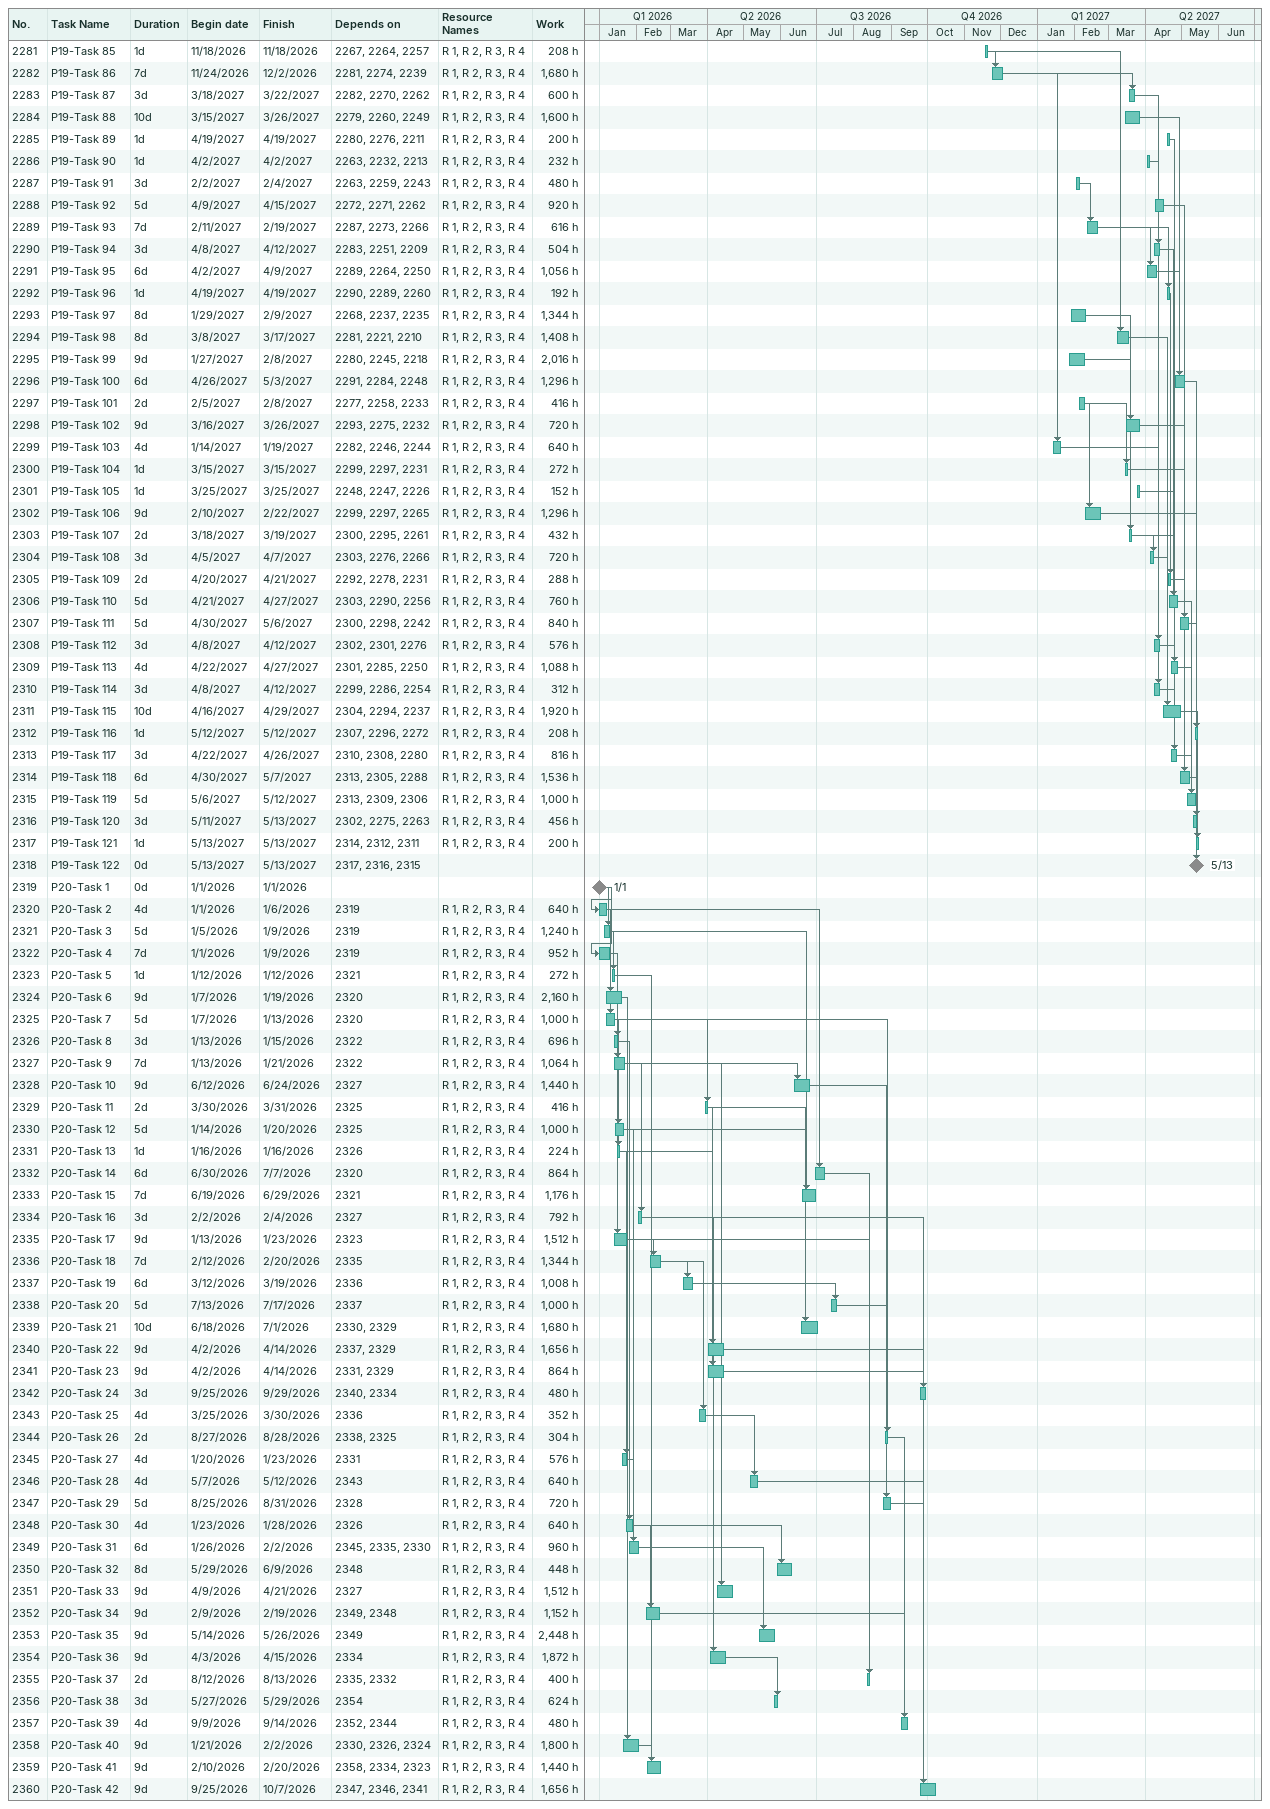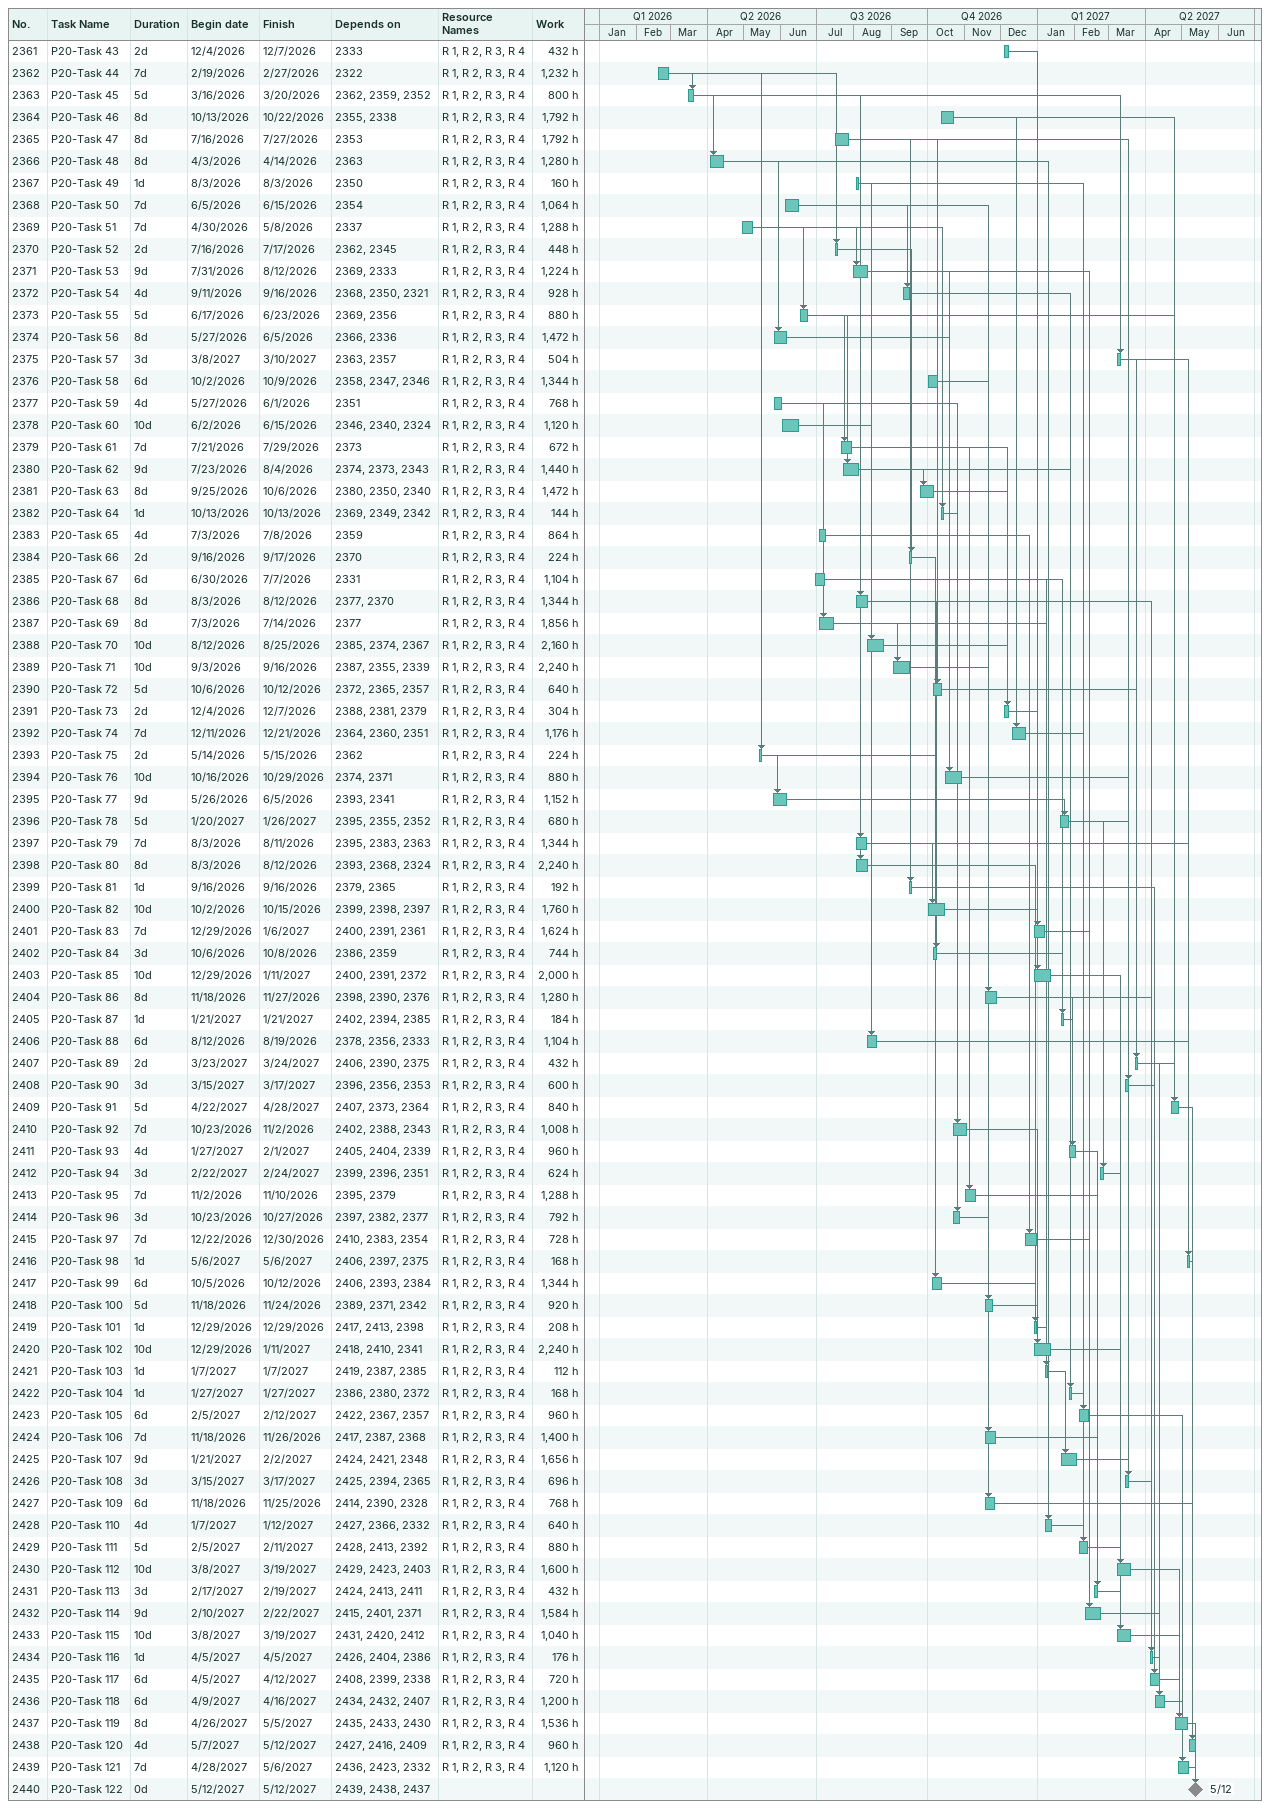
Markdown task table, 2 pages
| ID | Task | Duration | Start | Finish | Predecessors | Resources | Work (h) |
|---|---|---|---|---|---|---|---|
| 2281 | P19-Task 85 | 1d | 2026-11-18 | 2026-11-18 | 2267, 2264, 2257 | R 1, R 2, R 3, R 4 | 208 |
| 2282 | P19-Task 86 | 7d | 2026-11-24 | 2026-12-02 | 2281, 2274, 2239 | R 1, R 2, R 3, R 4 | 1680 |
| 2283 | P19-Task 87 | 3d | 2027-03-18 | 2027-03-22 | 2282, 2270, 2262 | R 1, R 2, R 3, R 4 | 600 |
| 2284 | P19-Task 88 | 10d | 2027-03-15 | 2027-03-26 | 2279, 2260, 2249 | R 1, R 2, R 3, R 4 | 1600 |
| 2285 | P19-Task 89 | 1d | 2027-04-19 | 2027-04-19 | 2280, 2276, 2211 | R 1, R 2, R 3, R 4 | 200 |
| 2286 | P19-Task 90 | 1d | 2027-04-02 | 2027-04-02 | 2263, 2232, 2213 | R 1, R 2, R 3, R 4 | 232 |
| 2287 | P19-Task 91 | 3d | 2027-02-02 | 2027-02-04 | 2263, 2259, 2243 | R 1, R 2, R 3, R 4 | 480 |
| 2288 | P19-Task 92 | 5d | 2027-04-09 | 2027-04-15 | 2272, 2271, 2262 | R 1, R 2, R 3, R 4 | 920 |
| 2289 | P19-Task 93 | 7d | 2027-02-11 | 2027-02-19 | 2287, 2273, 2266 | R 1, R 2, R 3, R 4 | 616 |
| 2290 | P19-Task 94 | 3d | 2027-04-08 | 2027-04-12 | 2283, 2251, 2209 | R 1, R 2, R 3, R 4 | 504 |
| 2291 | P19-Task 95 | 6d | 2027-04-02 | 2027-04-09 | 2289, 2264, 2250 | R 1, R 2, R 3, R 4 | 1056 |
| 2292 | P19-Task 96 | 1d | 2027-04-19 | 2027-04-19 | 2290, 2289, 2260 | R 1, R 2, R 3, R 4 | 192 |
| 2293 | P19-Task 97 | 8d | 2027-01-29 | 2027-02-09 | 2268, 2237, 2235 | R 1, R 2, R 3, R 4 | 1344 |
| 2294 | P19-Task 98 | 8d | 2027-03-08 | 2027-03-17 | 2281, 2221, 2210 | R 1, R 2, R 3, R 4 | 1408 |
| 2295 | P19-Task 99 | 9d | 2027-01-27 | 2027-02-08 | 2280, 2245, 2218 | R 1, R 2, R 3, R 4 | 2016 |
| 2296 | P19-Task 100 | 6d | 2027-04-26 | 2027-05-03 | 2291, 2284, 2248 | R 1, R 2, R 3, R 4 | 1296 |
| 2297 | P19-Task 101 | 2d | 2027-02-05 | 2027-02-08 | 2277, 2258, 2233 | R 1, R 2, R 3, R 4 | 416 |
| 2298 | P19-Task 102 | 9d | 2027-03-16 | 2027-03-26 | 2293, 2275, 2232 | R 1, R 2, R 3, R 4 | 720 |
| 2299 | P19-Task 103 | 4d | 2027-01-14 | 2027-01-19 | 2282, 2246, 2244 | R 1, R 2, R 3, R 4 | 640 |
| 2300 | P19-Task 104 | 1d | 2027-03-15 | 2027-03-15 | 2299, 2297, 2231 | R 1, R 2, R 3, R 4 | 272 |
| 2301 | P19-Task 105 | 1d | 2027-03-25 | 2027-03-25 | 2248, 2247, 2226 | R 1, R 2, R 3, R 4 | 152 |
| 2302 | P19-Task 106 | 9d | 2027-02-10 | 2027-02-22 | 2299, 2297, 2265 | R 1, R 2, R 3, R 4 | 1296 |
| 2303 | P19-Task 107 | 2d | 2027-03-18 | 2027-03-19 | 2300, 2295, 2261 | R 1, R 2, R 3, R 4 | 432 |
| 2304 | P19-Task 108 | 3d | 2027-04-05 | 2027-04-07 | 2303, 2276, 2266 | R 1, R 2, R 3, R 4 | 720 |
| 2305 | P19-Task 109 | 2d | 2027-04-20 | 2027-04-21 | 2292, 2278, 2231 | R 1, R 2, R 3, R 4 | 288 |
| 2306 | P19-Task 110 | 5d | 2027-04-21 | 2027-04-27 | 2303, 2290, 2256 | R 1, R 2, R 3, R 4 | 760 |
| 2307 | P19-Task 111 | 5d | 2027-04-30 | 2027-05-06 | 2300, 2298, 2242 | R 1, R 2, R 3, R 4 | 840 |
| 2308 | P19-Task 112 | 3d | 2027-04-08 | 2027-04-12 | 2302, 2301, 2276 | R 1, R 2, R 3, R 4 | 576 |
| 2309 | P19-Task 113 | 4d | 2027-04-22 | 2027-04-27 | 2301, 2285, 2250 | R 1, R 2, R 3, R 4 | 1088 |
| 2310 | P19-Task 114 | 3d | 2027-04-08 | 2027-04-12 | 2299, 2286, 2254 | R 1, R 2, R 3, R 4 | 312 |
| 2311 | P19-Task 115 | 10d | 2027-04-16 | 2027-04-29 | 2304, 2294, 2237 | R 1, R 2, R 3, R 4 | 1920 |
| 2312 | P19-Task 116 | 1d | 2027-05-12 | 2027-05-12 | 2307, 2296, 2272 | R 1, R 2, R 3, R 4 | 208 |
| 2313 | P19-Task 117 | 3d | 2027-04-22 | 2027-04-26 | 2310, 2308, 2280 | R 1, R 2, R 3, R 4 | 816 |
| 2314 | P19-Task 118 | 6d | 2027-04-30 | 2027-05-07 | 2313, 2305, 2288 | R 1, R 2, R 3, R 4 | 1536 |
| 2315 | P19-Task 119 | 5d | 2027-05-06 | 2027-05-12 | 2313, 2309, 2306 | R 1, R 2, R 3, R 4 | 1000 |
| 2316 | P19-Task 120 | 3d | 2027-05-11 | 2027-05-13 | 2302, 2275, 2263 | R 1, R 2, R 3, R 4 | 456 |
| 2317 | P19-Task 121 | 1d | 2027-05-13 | 2027-05-13 | 2314, 2312, 2311 | R 1, R 2, R 3, R 4 | 200 |
| 2318 | P19-Task 122 | 0d | 2027-05-13 | 2027-05-13 | 2317, 2316, 2315 |  |  |
| 2319 | P20-Task 1 | 0d | 2026-01-01 | 2026-01-01 |  |  |  |
| 2320 | P20-Task 2 | 4d | 2026-01-01 | 2026-01-06 | 2319 | R 1, R 2, R 3, R 4 | 640 |
| 2321 | P20-Task 3 | 5d | 2026-01-05 | 2026-01-09 | 2319 | R 1, R 2, R 3, R 4 | 1240 |
| 2322 | P20-Task 4 | 7d | 2026-01-01 | 2026-01-09 | 2319 | R 1, R 2, R 3, R 4 | 952 |
| 2323 | P20-Task 5 | 1d | 2026-01-12 | 2026-01-12 | 2321 | R 1, R 2, R 3, R 4 | 272 |
| 2324 | P20-Task 6 | 9d | 2026-01-07 | 2026-01-19 | 2320 | R 1, R 2, R 3, R 4 | 2160 |
| 2325 | P20-Task 7 | 5d | 2026-01-07 | 2026-01-13 | 2320 | R 1, R 2, R 3, R 4 | 1000 |
| 2326 | P20-Task 8 | 3d | 2026-01-13 | 2026-01-15 | 2322 | R 1, R 2, R 3, R 4 | 696 |
| 2327 | P20-Task 9 | 7d | 2026-01-13 | 2026-01-21 | 2322 | R 1, R 2, R 3, R 4 | 1064 |
| 2328 | P20-Task 10 | 9d | 2026-06-12 | 2026-06-24 | 2327 | R 1, R 2, R 3, R 4 | 1440 |
| 2329 | P20-Task 11 | 2d | 2026-03-30 | 2026-03-31 | 2325 | R 1, R 2, R 3, R 4 | 416 |
| 2330 | P20-Task 12 | 5d | 2026-01-14 | 2026-01-20 | 2325 | R 1, R 2, R 3, R 4 | 1000 |
| 2331 | P20-Task 13 | 1d | 2026-01-16 | 2026-01-16 | 2326 | R 1, R 2, R 3, R 4 | 224 |
| 2332 | P20-Task 14 | 6d | 2026-06-30 | 2026-07-07 | 2320 | R 1, R 2, R 3, R 4 | 864 |
| 2333 | P20-Task 15 | 7d | 2026-06-19 | 2026-06-29 | 2321 | R 1, R 2, R 3, R 4 | 1176 |
| 2334 | P20-Task 16 | 3d | 2026-02-02 | 2026-02-04 | 2327 | R 1, R 2, R 3, R 4 | 792 |
| 2335 | P20-Task 17 | 9d | 2026-01-13 | 2026-01-23 | 2323 | R 1, R 2, R 3, R 4 | 1512 |
| 2336 | P20-Task 18 | 7d | 2026-02-12 | 2026-02-20 | 2335 | R 1, R 2, R 3, R 4 | 1344 |
| 2337 | P20-Task 19 | 6d | 2026-03-12 | 2026-03-19 | 2336 | R 1, R 2, R 3, R 4 | 1008 |
| 2338 | P20-Task 20 | 5d | 2026-07-13 | 2026-07-17 | 2337 | R 1, R 2, R 3, R 4 | 1000 |
| 2339 | P20-Task 21 | 10d | 2026-06-18 | 2026-07-01 | 2330, 2329 | R 1, R 2, R 3, R 4 | 1680 |
| 2340 | P20-Task 22 | 9d | 2026-04-02 | 2026-04-14 | 2337, 2329 | R 1, R 2, R 3, R 4 | 1656 |
| 2341 | P20-Task 23 | 9d | 2026-04-02 | 2026-04-14 | 2331, 2329 | R 1, R 2, R 3, R 4 | 864 |
| 2342 | P20-Task 24 | 3d | 2026-09-25 | 2026-09-29 | 2340, 2334 | R 1, R 2, R 3, R 4 | 480 |
| 2343 | P20-Task 25 | 4d | 2026-03-25 | 2026-03-30 | 2336 | R 1, R 2, R 3, R 4 | 352 |
| 2344 | P20-Task 26 | 2d | 2026-08-27 | 2026-08-28 | 2338, 2325 | R 1, R 2, R 3, R 4 | 304 |
| 2345 | P20-Task 27 | 4d | 2026-01-20 | 2026-01-23 | 2331 | R 1, R 2, R 3, R 4 | 576 |
| 2346 | P20-Task 28 | 4d | 2026-05-07 | 2026-05-12 | 2343 | R 1, R 2, R 3, R 4 | 640 |
| 2347 | P20-Task 29 | 5d | 2026-08-25 | 2026-08-31 | 2328 | R 1, R 2, R 3, R 4 | 720 |
| 2348 | P20-Task 30 | 4d | 2026-01-23 | 2026-01-28 | 2326 | R 1, R 2, R 3, R 4 | 640 |
| 2349 | P20-Task 31 | 6d | 2026-01-26 | 2026-02-02 | 2345, 2335, 2330 | R 1, R 2, R 3, R 4 | 960 |
| 2350 | P20-Task 32 | 8d | 2026-05-29 | 2026-06-09 | 2348 | R 1, R 2, R 3, R 4 | 448 |
| 2351 | P20-Task 33 | 9d | 2026-04-09 | 2026-04-21 | 2327 | R 1, R 2, R 3, R 4 | 1512 |
| 2352 | P20-Task 34 | 9d | 2026-02-09 | 2026-02-19 | 2349, 2348 | R 1, R 2, R 3, R 4 | 1152 |
| 2353 | P20-Task 35 | 9d | 2026-05-14 | 2026-05-26 | 2349 | R 1, R 2, R 3, R 4 | 2448 |
| 2354 | P20-Task 36 | 9d | 2026-04-03 | 2026-04-15 | 2334 | R 1, R 2, R 3, R 4 | 1872 |
| 2355 | P20-Task 37 | 2d | 2026-08-12 | 2026-08-13 | 2335, 2332 | R 1, R 2, R 3, R 4 | 400 |
| 2356 | P20-Task 38 | 3d | 2026-05-27 | 2026-05-29 | 2354 | R 1, R 2, R 3, R 4 | 624 |
| 2357 | P20-Task 39 | 4d | 2026-09-09 | 2026-09-14 | 2352, 2344 | R 1, R 2, R 3, R 4 | 480 |
| 2358 | P20-Task 40 | 9d | 2026-01-21 | 2026-02-02 | 2330, 2326, 2324 | R 1, R 2, R 3, R 4 | 1800 |
| 2359 | P20-Task 41 | 9d | 2026-02-10 | 2026-02-20 | 2358, 2334, 2323 | R 1, R 2, R 3, R 4 | 1440 |
| 2360 | P20-Task 42 | 9d | 2026-09-25 | 2026-10-07 | 2347, 2346, 2341 | R 1, R 2, R 3, R 4 | 1656 |
| 2361 | P20-Task 43 | 2d | 2026-12-04 | 2026-12-07 | 2333 | R 1, R 2, R 3, R 4 | 432 |
| 2362 | P20-Task 44 | 7d | 2026-02-19 | 2026-02-27 | 2322 | R 1, R 2, R 3, R 4 | 1232 |
| 2363 | P20-Task 45 | 5d | 2026-03-16 | 2026-03-20 | 2362, 2359, 2352 | R 1, R 2, R 3, R 4 | 800 |
| 2364 | P20-Task 46 | 8d | 2026-10-13 | 2026-10-22 | 2355, 2338 | R 1, R 2, R 3, R 4 | 1792 |
| 2365 | P20-Task 47 | 8d | 2026-07-16 | 2026-07-27 | 2353 | R 1, R 2, R 3, R 4 | 1792 |
| 2366 | P20-Task 48 | 8d | 2026-04-03 | 2026-04-14 | 2363 | R 1, R 2, R 3, R 4 | 1280 |
| 2367 | P20-Task 49 | 1d | 2026-08-03 | 2026-08-03 | 2350 | R 1, R 2, R 3, R 4 | 160 |
| 2368 | P20-Task 50 | 7d | 2026-06-05 | 2026-06-15 | 2354 | R 1, R 2, R 3, R 4 | 1064 |
| 2369 | P20-Task 51 | 7d | 2026-04-30 | 2026-05-08 | 2337 | R 1, R 2, R 3, R 4 | 1288 |
| 2370 | P20-Task 52 | 2d | 2026-07-16 | 2026-07-17 | 2362, 2345 | R 1, R 2, R 3, R 4 | 448 |
| 2371 | P20-Task 53 | 9d | 2026-07-31 | 2026-08-12 | 2369, 2333 | R 1, R 2, R 3, R 4 | 1224 |
| 2372 | P20-Task 54 | 4d | 2026-09-11 | 2026-09-16 | 2368, 2350, 2321 | R 1, R 2, R 3, R 4 | 928 |
| 2373 | P20-Task 55 | 5d | 2026-06-17 | 2026-06-23 | 2369, 2356 | R 1, R 2, R 3, R 4 | 880 |
| 2374 | P20-Task 56 | 8d | 2026-05-27 | 2026-06-05 | 2366, 2336 | R 1, R 2, R 3, R 4 | 1472 |
| 2375 | P20-Task 57 | 3d | 2027-03-08 | 2027-03-10 | 2363, 2357 | R 1, R 2, R 3, R 4 | 504 |
| 2376 | P20-Task 58 | 6d | 2026-10-02 | 2026-10-09 | 2358, 2347, 2346 | R 1, R 2, R 3, R 4 | 1344 |
| 2377 | P20-Task 59 | 4d | 2026-05-27 | 2026-06-01 | 2351 | R 1, R 2, R 3, R 4 | 768 |
| 2378 | P20-Task 60 | 10d | 2026-06-02 | 2026-06-15 | 2346, 2340, 2324 | R 1, R 2, R 3, R 4 | 1120 |
| 2379 | P20-Task 61 | 7d | 2026-07-21 | 2026-07-29 | 2373 | R 1, R 2, R 3, R 4 | 672 |
| 2380 | P20-Task 62 | 9d | 2026-07-23 | 2026-08-04 | 2374, 2373, 2343 | R 1, R 2, R 3, R 4 | 1440 |
| 2381 | P20-Task 63 | 8d | 2026-09-25 | 2026-10-06 | 2380, 2350, 2340 | R 1, R 2, R 3, R 4 | 1472 |
| 2382 | P20-Task 64 | 1d | 2026-10-13 | 2026-10-13 | 2369, 2349, 2342 | R 1, R 2, R 3, R 4 | 144 |
| 2383 | P20-Task 65 | 4d | 2026-07-03 | 2026-07-08 | 2359 | R 1, R 2, R 3, R 4 | 864 |
| 2384 | P20-Task 66 | 2d | 2026-09-16 | 2026-09-17 | 2370 | R 1, R 2, R 3, R 4 | 224 |
| 2385 | P20-Task 67 | 6d | 2026-06-30 | 2026-07-07 | 2331 | R 1, R 2, R 3, R 4 | 1104 |
| 2386 | P20-Task 68 | 8d | 2026-08-03 | 2026-08-12 | 2377, 2370 | R 1, R 2, R 3, R 4 | 1344 |
| 2387 | P20-Task 69 | 8d | 2026-07-03 | 2026-07-14 | 2377 | R 1, R 2, R 3, R 4 | 1856 |
| 2388 | P20-Task 70 | 10d | 2026-08-12 | 2026-08-25 | 2385, 2374, 2367 | R 1, R 2, R 3, R 4 | 2160 |
| 2389 | P20-Task 71 | 10d | 2026-09-03 | 2026-09-16 | 2387, 2355, 2339 | R 1, R 2, R 3, R 4 | 2240 |
| 2390 | P20-Task 72 | 5d | 2026-10-06 | 2026-10-12 | 2372, 2365, 2357 | R 1, R 2, R 3, R 4 | 640 |
| 2391 | P20-Task 73 | 2d | 2026-12-04 | 2026-12-07 | 2388, 2381, 2379 | R 1, R 2, R 3, R 4 | 304 |
| 2392 | P20-Task 74 | 7d | 2026-12-11 | 2026-12-21 | 2364, 2360, 2351 | R 1, R 2, R 3, R 4 | 1176 |
| 2393 | P20-Task 75 | 2d | 2026-05-14 | 2026-05-15 | 2362 | R 1, R 2, R 3, R 4 | 224 |
| 2394 | P20-Task 76 | 10d | 2026-10-16 | 2026-10-29 | 2374, 2371 | R 1, R 2, R 3, R 4 | 880 |
| 2395 | P20-Task 77 | 9d | 2026-05-26 | 2026-06-05 | 2393, 2341 | R 1, R 2, R 3, R 4 | 1152 |
| 2396 | P20-Task 78 | 5d | 2027-01-20 | 2027-01-26 | 2395, 2355, 2352 | R 1, R 2, R 3, R 4 | 680 |
| 2397 | P20-Task 79 | 7d | 2026-08-03 | 2026-08-11 | 2395, 2383, 2363 | R 1, R 2, R 3, R 4 | 1344 |
| 2398 | P20-Task 80 | 8d | 2026-08-03 | 2026-08-12 | 2393, 2368, 2324 | R 1, R 2, R 3, R 4 | 2240 |
| 2399 | P20-Task 81 | 1d | 2026-09-16 | 2026-09-16 | 2379, 2365 | R 1, R 2, R 3, R 4 | 192 |
| 2400 | P20-Task 82 | 10d | 2026-10-02 | 2026-10-15 | 2399, 2398, 2397 | R 1, R 2, R 3, R 4 | 1760 |
| 2401 | P20-Task 83 | 7d | 2026-12-29 | 2027-01-06 | 2400, 2391, 2361 | R 1, R 2, R 3, R 4 | 1624 |
| 2402 | P20-Task 84 | 3d | 2026-10-06 | 2026-10-08 | 2386, 2359 | R 1, R 2, R 3, R 4 | 744 |
| 2403 | P20-Task 85 | 10d | 2026-12-29 | 2027-01-11 | 2400, 2391, 2372 | R 1, R 2, R 3, R 4 | 2000 |
| 2404 | P20-Task 86 | 8d | 2026-11-18 | 2026-11-27 | 2398, 2390, 2376 | R 1, R 2, R 3, R 4 | 1280 |
| 2405 | P20-Task 87 | 1d | 2027-01-21 | 2027-01-21 | 2402, 2394, 2385 | R 1, R 2, R 3, R 4 | 184 |
| 2406 | P20-Task 88 | 6d | 2026-08-12 | 2026-08-19 | 2378, 2356, 2333 | R 1, R 2, R 3, R 4 | 1104 |
| 2407 | P20-Task 89 | 2d | 2027-03-23 | 2027-03-24 | 2406, 2390, 2375 | R 1, R 2, R 3, R 4 | 432 |
| 2408 | P20-Task 90 | 3d | 2027-03-15 | 2027-03-17 | 2396, 2356, 2353 | R 1, R 2, R 3, R 4 | 600 |
| 2409 | P20-Task 91 | 5d | 2027-04-22 | 2027-04-28 | 2407, 2373, 2364 | R 1, R 2, R 3, R 4 | 840 |
| 2410 | P20-Task 92 | 7d | 2026-10-23 | 2026-11-02 | 2402, 2388, 2343 | R 1, R 2, R 3, R 4 | 1008 |
| 2411 | P20-Task 93 | 4d | 2027-01-27 | 2027-02-01 | 2405, 2404, 2339 | R 1, R 2, R 3, R 4 | 960 |
| 2412 | P20-Task 94 | 3d | 2027-02-22 | 2027-02-24 | 2399, 2396, 2351 | R 1, R 2, R 3, R 4 | 624 |
| 2413 | P20-Task 95 | 7d | 2026-11-02 | 2026-11-10 | 2395, 2379 | R 1, R 2, R 3, R 4 | 1288 |
| 2414 | P20-Task 96 | 3d | 2026-10-23 | 2026-10-27 | 2397, 2382, 2377 | R 1, R 2, R 3, R 4 | 792 |
| 2415 | P20-Task 97 | 7d | 2026-12-22 | 2026-12-30 | 2410, 2383, 2354 | R 1, R 2, R 3, R 4 | 728 |
| 2416 | P20-Task 98 | 1d | 2027-05-06 | 2027-05-06 | 2406, 2397, 2375 | R 1, R 2, R 3, R 4 | 168 |
| 2417 | P20-Task 99 | 6d | 2026-10-05 | 2026-10-12 | 2406, 2393, 2384 | R 1, R 2, R 3, R 4 | 1344 |
| 2418 | P20-Task 100 | 5d | 2026-11-18 | 2026-11-24 | 2389, 2371, 2342 | R 1, R 2, R 3, R 4 | 920 |
| 2419 | P20-Task 101 | 1d | 2026-12-29 | 2026-12-29 | 2417, 2413, 2398 | R 1, R 2, R 3, R 4 | 208 |
| 2420 | P20-Task 102 | 10d | 2026-12-29 | 2027-01-11 | 2418, 2410, 2341 | R 1, R 2, R 3, R 4 | 2240 |
| 2421 | P20-Task 103 | 1d | 2027-01-07 | 2027-01-07 | 2419, 2387, 2385 | R 1, R 2, R 3, R 4 | 112 |
| 2422 | P20-Task 104 | 1d | 2027-01-27 | 2027-01-27 | 2386, 2380, 2372 | R 1, R 2, R 3, R 4 | 168 |
| 2423 | P20-Task 105 | 6d | 2027-02-05 | 2027-02-12 | 2422, 2367, 2357 | R 1, R 2, R 3, R 4 | 960 |
| 2424 | P20-Task 106 | 7d | 2026-11-18 | 2026-11-26 | 2417, 2387, 2368 | R 1, R 2, R 3, R 4 | 1400 |
| 2425 | P20-Task 107 | 9d | 2027-01-21 | 2027-02-02 | 2424, 2421, 2348 | R 1, R 2, R 3, R 4 | 1656 |
| 2426 | P20-Task 108 | 3d | 2027-03-15 | 2027-03-17 | 2425, 2394, 2365 | R 1, R 2, R 3, R 4 | 696 |
| 2427 | P20-Task 109 | 6d | 2026-11-18 | 2026-11-25 | 2414, 2390, 2328 | R 1, R 2, R 3, R 4 | 768 |
| 2428 | P20-Task 110 | 4d | 2027-01-07 | 2027-01-12 | 2427, 2366, 2332 | R 1, R 2, R 3, R 4 | 640 |
| 2429 | P20-Task 111 | 5d | 2027-02-05 | 2027-02-11 | 2428, 2413, 2392 | R 1, R 2, R 3, R 4 | 880 |
| 2430 | P20-Task 112 | 10d | 2027-03-08 | 2027-03-19 | 2429, 2423, 2403 | R 1, R 2, R 3, R 4 | 1600 |
| 2431 | P20-Task 113 | 3d | 2027-02-17 | 2027-02-19 | 2424, 2413, 2411 | R 1, R 2, R 3, R 4 | 432 |
| 2432 | P20-Task 114 | 9d | 2027-02-10 | 2027-02-22 | 2415, 2401, 2371 | R 1, R 2, R 3, R 4 | 1584 |
| 2433 | P20-Task 115 | 10d | 2027-03-08 | 2027-03-19 | 2431, 2420, 2412 | R 1, R 2, R 3, R 4 | 1040 |
| 2434 | P20-Task 116 | 1d | 2027-04-05 | 2027-04-05 | 2426, 2404, 2386 | R 1, R 2, R 3, R 4 | 176 |
| 2435 | P20-Task 117 | 6d | 2027-04-05 | 2027-04-12 | 2408, 2399, 2338 | R 1, R 2, R 3, R 4 | 720 |
| 2436 | P20-Task 118 | 6d | 2027-04-09 | 2027-04-16 | 2434, 2432, 2407 | R 1, R 2, R 3, R 4 | 1200 |
| 2437 | P20-Task 119 | 8d | 2027-04-26 | 2027-05-05 | 2435, 2433, 2430 | R 1, R 2, R 3, R 4 | 1536 |
| 2438 | P20-Task 120 | 4d | 2027-05-07 | 2027-05-12 | 2427, 2416, 2409 | R 1, R 2, R 3, R 4 | 960 |
| 2439 | P20-Task 121 | 7d | 2027-04-28 | 2027-05-06 | 2436, 2423, 2332 | R 1, R 2, R 3, R 4 | 1120 |
| 2440 | P20-Task 122 | 0d | 2027-05-12 | 2027-05-12 | 2439, 2438, 2437 |  |  |
